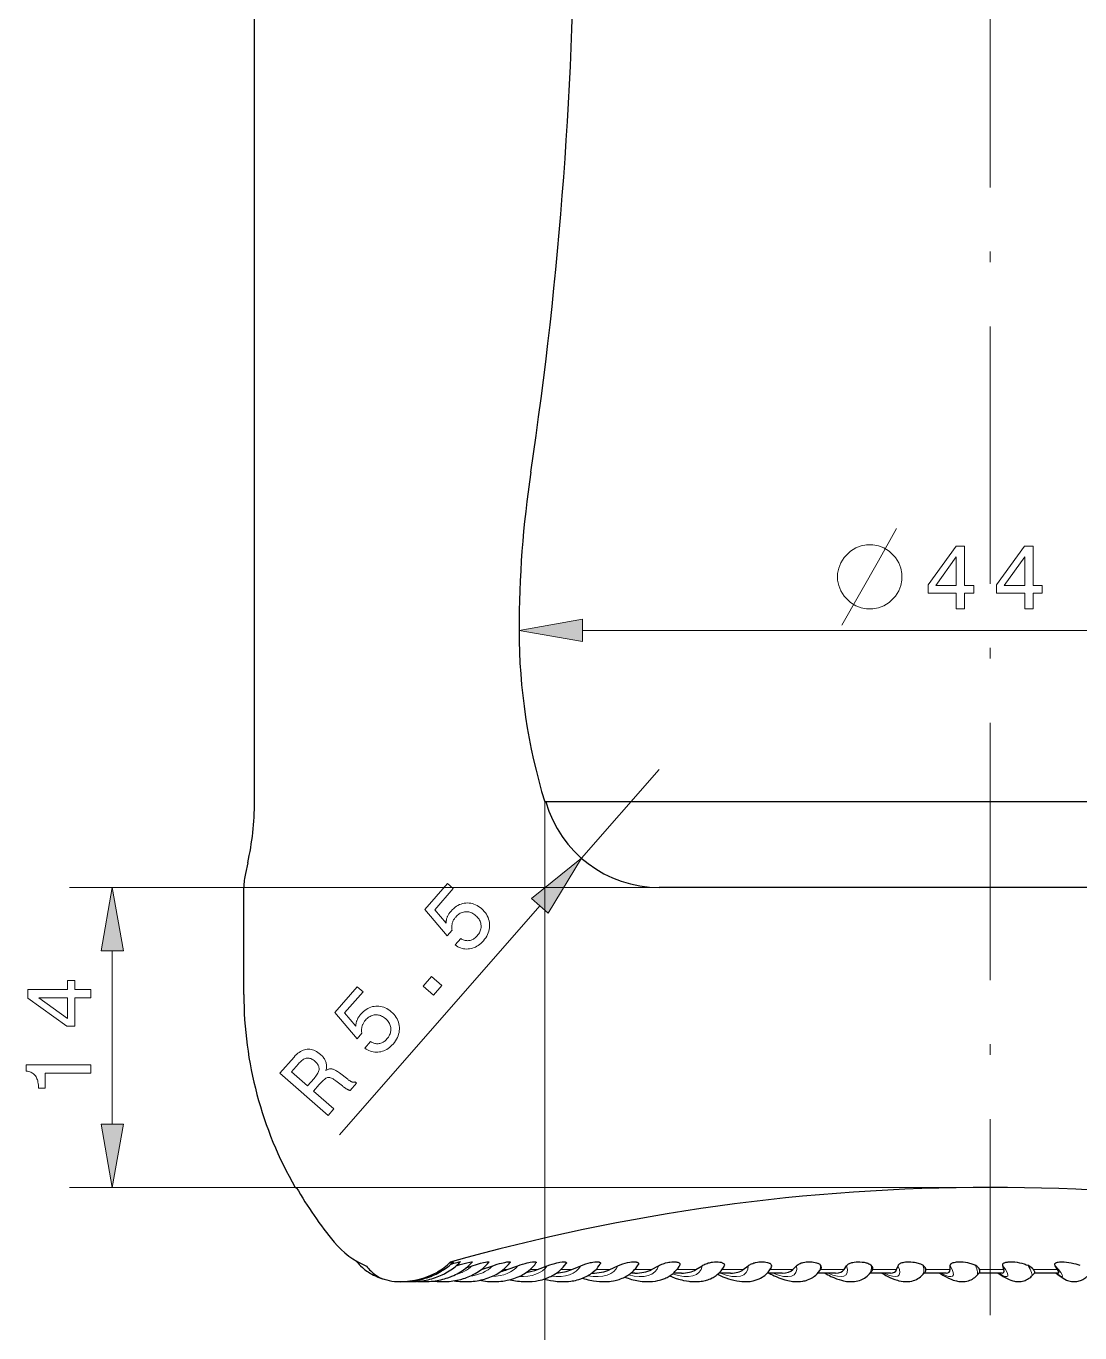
# Model space of a CAD drawing. Extents: x 0 to 297, y 0 to 547.
# Drawn here: x 100.6 to 149.8, y 124.9 to 185.9 of the extents above; entities that cross this region are included whole.
import ezdxf

# ---------------------------------------------------------------- set-up
doc = ezdxf.new("R2010")
doc.units = 0
doc.linetypes.add('DASHDOT', pattern=[18.5, 12, -3, 0.5, -3])

msp = doc.modelspace()

# ---------------------------------------------------------------- linework, layer by layer
at = {"color": 7, "linetype": 'DASHDOT', "lineweight": 13}
msp.add_line((145.6, 356.838), (145.6, 125.691), dxfattribs=at)
at = {"color": 7, "lineweight": 30}
for p, q in [((111.25, 149.658), (111.25, 242.858)), ((166.4, 149.658), (124.8, 149.658)), ((166.35, 149.658), (124.85, 149.658)), ((161.059, 145.658), (130.142, 145.658))]:
    msp.add_line(p, q, dxfattribs=at)
at = {"color": 7, "lineweight": 13}
for p, q in [((126.555, 157.658), (164.646, 157.658)), ((124.8, 149.658), (124.8, 117.295)), ((130.142, 145.658), (102.606, 145.658)), ((145.6, 131.658), (102.606, 131.658))]:
    msp.add_line(p, q, dxfattribs=at)
at = {"color": 7, "lineweight": 13, "ltscale": 0.1375}
msp.add_line((130.142, 151.158), (126.52, 147.019), dxfattribs=at)
at = {"color": 7, "lineweight": 30, "ltscale": 0.0125}
msp.add_line((110.933, 146.804), (110.824, 146.317), dxfattribs=at)
at = {"color": 7, "lineweight": 30, "ltscale": 0.125}
msp.add_line((110.75, 140.658), (110.75, 145.658), dxfattribs=at)
at = {"color": 7, "lineweight": 13, "ltscale": 0.35515}
msp.add_line((124.574, 144.796), (115.219, 134.105), dxfattribs=at)
at = {"color": 7, "lineweight": 13, "ltscale": 0.202282}
msp.add_line((104.606, 134.612), (104.606, 142.704), dxfattribs=at)
at = {"color": 7, "lineweight": 30, "ltscale": 0.00125}
msp.add_line((113.15, 131.658), (113.2, 131.658), dxfattribs=at)
at = {"color": 7, "lineweight": 30, "ltscale": 0.001687}
msp.add_line((116.723, 127.715), (116.675, 127.762), dxfattribs=at)
at = {"color": 7, "lineweight": 30, "ltscale": 0.007637}
msp.add_line((121.114, 127.906), (121.405, 127.999), dxfattribs=at)
at = {"color": 7, "lineweight": 30, "ltscale": 0.000493564}
msp.add_line((121.846, 127.823), (121.827, 127.817), dxfattribs=at)
at = {"color": 7, "lineweight": 13, "ltscale": 0.000283241}
msp.add_line((121.846, 127.823), (121.834, 127.823), dxfattribs=at)
at = {"color": 7, "lineweight": 30, "ltscale": 0.013822}
msp.add_line((121.846, 127.823), (122.37, 127.999), dxfattribs=at)
at = {"color": 7, "lineweight": 13, "ltscale": 0.00462}
msp.add_line((123.051, 127.823), (122.866, 127.823), dxfattribs=at)
at = {"color": 7, "lineweight": 30, "ltscale": 0.013106}
msp.add_line((123.051, 127.823), (123.545, 127.999), dxfattribs=at)
at = {"color": 7, "lineweight": 13, "ltscale": 0.008823}
msp.add_line((124.46, 127.823), (124.107, 127.823), dxfattribs=at)
at = {"color": 7, "lineweight": 30, "ltscale": 0.01229}
msp.add_line((124.46, 127.823), (124.919, 127.999), dxfattribs=at)
at = {"color": 7, "lineweight": 13, "ltscale": 0.012701}
msp.add_line((126.061, 127.823), (125.553, 127.823), dxfattribs=at)
at = {"color": 7, "lineweight": 30, "ltscale": 0.011386}
msp.add_line((126.061, 127.823), (126.481, 127.999), dxfattribs=at)
at = {"color": 7, "lineweight": 13, "ltscale": 0.016298}
msp.add_line((127.839, 127.823), (127.187, 127.823), dxfattribs=at)
at = {"color": 7, "lineweight": 30, "ltscale": 0.010408}
msp.add_line((127.839, 127.823), (128.216, 127.999), dxfattribs=at)
at = {"color": 7, "lineweight": 30, "ltscale": 0.004787}
msp.add_line((129.011, 127.658), (128.82, 127.658), dxfattribs=at)
at = {"color": 7, "lineweight": 13, "ltscale": 0.019516}
msp.add_line((129.778, 127.823), (128.997, 127.823), dxfattribs=at)
at = {"color": 7, "lineweight": 30, "ltscale": 0.009375}
msp.add_line((129.778, 127.823), (130.109, 127.999), dxfattribs=at)
at = {"color": 7, "lineweight": 30, "ltscale": 0.002965}
msp.add_line((130.634, 127.529), (130.744, 127.484), dxfattribs=at)
at = {"color": 7, "lineweight": 30, "ltscale": 0.009306}
msp.add_line((131.177, 127.658), (130.805, 127.658), dxfattribs=at)
at = {"color": 7, "lineweight": 13, "ltscale": 0.022309}
msp.add_line((131.86, 127.823), (130.967, 127.823), dxfattribs=at)
at = {"color": 7, "lineweight": 30, "ltscale": 0.000759288}
msp.add_line((131.069, 127.963), (131.086, 127.989), dxfattribs=at)
at = {"color": 7, "lineweight": 30, "ltscale": 0.000904222}
msp.add_line((131.086, 127.989), (131.103, 128.021), dxfattribs=at)
at = {"color": 7, "lineweight": 30, "ltscale": 0.008309}
msp.add_line((131.86, 127.823), (132.142, 127.999), dxfattribs=at)
at = {"color": 7, "lineweight": 30, "ltscale": 0.013518}
msp.add_line((133.474, 127.658), (132.933, 127.658), dxfattribs=at)
at = {"color": 7, "lineweight": 13, "ltscale": 0.024621}
msp.add_line((134.066, 127.823), (133.081, 127.823), dxfattribs=at)
at = {"color": 7, "lineweight": 30, "ltscale": 0.002081}
msp.add_line((133.102, 127.852), (133.15, 127.92), dxfattribs=at)
at = {"color": 7, "lineweight": 30, "ltscale": 0.007244}
msp.add_line((134.066, 127.823), (134.296, 127.999), dxfattribs=at)
at = {"color": 7, "lineweight": 30, "ltscale": 0.017322}
msp.add_line((135.88, 127.658), (135.187, 127.658), dxfattribs=at)
at = {"color": 7, "lineweight": 30, "ltscale": 0.002941}
msp.add_line((135.275, 127.76), (135.347, 127.853), dxfattribs=at)
at = {"color": 7, "lineweight": 13, "ltscale": 0.02638}
msp.add_line((136.377, 127.823), (135.322, 127.823), dxfattribs=at)
at = {"color": 7, "lineweight": 30, "ltscale": 0.006228}
msp.add_line((136.377, 127.823), (136.553, 127.999), dxfattribs=at)
at = {"color": 7, "lineweight": 30, "ltscale": 0.020693}
msp.add_line((138.374, 127.658), (137.547, 127.658), dxfattribs=at)
at = {"color": 7, "lineweight": 30, "ltscale": 0.003438}
msp.add_line((137.569, 127.684), (137.657, 127.79), dxfattribs=at)
at = {"color": 7, "lineweight": 30, "ltscale": 0.001019}
msp.add_line((137.657, 127.79), (137.681, 127.823), dxfattribs=at)
at = {"color": 7, "lineweight": 13, "ltscale": 0.027258}
msp.add_line((138.771, 127.823), (137.681, 127.823), dxfattribs=at)
at = {"color": 7, "lineweight": 30, "ltscale": 0.005337}
msp.add_line((138.771, 127.823), (138.892, 127.999), dxfattribs=at)
at = {"color": 7, "lineweight": 30, "ltscale": 0.00389}
msp.add_line((139.964, 127.624), (140.067, 127.741), dxfattribs=at)
at = {"color": 7, "lineweight": 30, "ltscale": 0.02351}
msp.add_line((140.934, 127.658), (139.994, 127.658), dxfattribs=at)
at = {"color": 7, "lineweight": 13, "ltscale": 0.027888}
msp.add_line((141.227, 127.823), (140.112, 127.823), dxfattribs=at)
at = {"color": 7, "lineweight": 30, "ltscale": 0.004682}
msp.add_line((141.227, 127.823), (141.292, 127.999), dxfattribs=at)
at = {"color": 7, "lineweight": 30, "ltscale": 0.00434}
msp.add_line((142.438, 127.576), (142.556, 127.704), dxfattribs=at)
at = {"color": 7, "lineweight": 30, "ltscale": 0.025581}
msp.add_line((143.536, 127.658), (142.513, 127.658), dxfattribs=at)
at = {"color": 7, "lineweight": 13, "ltscale": 0.028265}
msp.add_line((143.723, 127.823), (142.593, 127.823), dxfattribs=at)
at = {"color": 7, "lineweight": 30, "ltscale": 0.004398}
msp.add_line((143.723, 127.823), (143.731, 127.999), dxfattribs=at)
at = {"color": 7, "lineweight": 30, "ltscale": 0.004779}
msp.add_line((144.968, 127.541), (145.1, 127.679), dxfattribs=at)
at = {"color": 7, "lineweight": 30, "ltscale": 0.026924}
msp.add_line((146.157, 127.658), (145.08, 127.658), dxfattribs=at)
at = {"color": 7, "lineweight": 13, "ltscale": 0.028387}
msp.add_line((146.236, 127.823), (145.101, 127.823), dxfattribs=at)
at = {"color": 7, "lineweight": 30, "ltscale": 0.004351}
msp.add_line((145.962, 127.657), (146.106, 127.559), dxfattribs=at)
at = {"color": 7, "lineweight": 30, "ltscale": 0.004565}
msp.add_line((146.236, 127.823), (146.187, 127.999), dxfattribs=at)
at = {"color": 7, "lineweight": 30, "ltscale": 0.005201}
msp.add_line((147.531, 127.515), (147.677, 127.664), dxfattribs=at)
at = {"color": 7, "lineweight": 13, "ltscale": 0.028251}
msp.add_line((148.743, 127.823), (147.613, 127.823), dxfattribs=at)
at = {"color": 7, "lineweight": 30, "ltscale": 0.027551}
msp.add_line((148.773, 127.658), (147.671, 127.658), dxfattribs=at)
at = {"color": 7, "lineweight": 30, "ltscale": 0.005135}
msp.add_line((148.743, 127.823), (148.637, 127.999), dxfattribs=at)
at = {"color": 7, "lineweight": 30, "ltscale": 0.002575}
msp.add_line((148.671, 127.658), (148.752, 127.594), dxfattribs=at)
at = {"color": 7, "lineweight": 13}
msp.add_lwpolyline([(138.674, 157.908), (140.374, 160.908), (141.224, 162.408)], dxfattribs=at)
for points in [[(140.124, 161.658), (139.824, 161.658), (139.574, 161.608), (139.324, 161.508), (139.074, 161.358), (138.774, 161.058), (138.624, 160.808), (138.524, 160.558), (138.474, 160.308), (138.474, 160.008), (138.524, 159.758), (138.624, 159.508), (138.774, 159.258), (139.074, 158.958), (139.324, 158.808), (139.574, 158.708), (139.824, 158.658), (140.124, 158.658), (140.374, 158.708), (140.624, 158.808), (140.874, 158.958), (141.174, 159.258), (141.324, 159.508), (141.424, 159.758), (141.474, 160.008), (141.474, 160.308), (141.424, 160.558), (141.324, 160.808), (141.174, 161.058), (140.874, 161.358), (140.624, 161.508), (140.374, 161.608)], [(144.011, 158.658), (144.011, 159.4), (142.694, 159.4), (142.694, 159.78), (144.007, 161.591), (144.399, 161.591), (144.399, 159.746), (144.827, 159.746), (144.827, 159.4), (144.399, 159.4), (144.399, 158.658)], [(143.056, 159.746), (144.011, 159.746), (144.011, 161.089)], [(147.209, 158.658), (147.209, 159.4), (145.892, 159.4), (145.892, 159.78), (147.205, 161.591), (147.597, 161.591), (147.597, 159.746), (148.025, 159.746), (148.025, 159.4), (147.597, 159.4), (147.597, 158.658)], [(146.254, 159.746), (147.209, 159.746), (147.209, 161.089)], [(126.555, 158.179), (123.6, 157.658), (126.555, 157.137)], [(124.966, 144.453), (126.52, 147.019), (124.182, 145.139)], [(120.612, 142.974), (120.876, 143.275), (120.916, 143.251), (120.956, 143.231), (120.996, 143.213), (121.036, 143.199), (121.077, 143.188), (121.117, 143.18), (121.158, 143.176), (121.198, 143.174), (121.239, 143.176), (121.28, 143.181), (121.32, 143.189), (121.359, 143.2), (121.398, 143.215), (121.436, 143.232), (121.473, 143.252), (121.509, 143.276), (121.545, 143.302), (121.579, 143.331), (121.613, 143.364), (121.646, 143.4), (121.683, 143.445), (121.717, 143.492), (121.746, 143.539), (121.77, 143.586), (121.791, 143.634), (121.806, 143.683), (121.818, 143.733), (121.825, 143.783), (121.829, 143.834), (121.827, 143.885), (121.822, 143.936), (121.812, 143.986), (121.798, 144.035), (121.78, 144.083), (121.758, 144.129), (121.732, 144.174), (121.701, 144.217), (121.666, 144.26), (121.628, 144.301), (121.585, 144.341), (121.538, 144.379), (121.492, 144.413), (121.444, 144.442), (121.397, 144.467), (121.348, 144.488), (121.299, 144.504), (121.25, 144.516), (121.2, 144.524), (121.15, 144.527), (121.099, 144.526), (121.048, 144.52), (120.999, 144.51), (120.95, 144.496), (120.903, 144.478), (120.857, 144.455), (120.811, 144.428), (120.767, 144.397), (120.724, 144.362), (120.682, 144.322), (120.642, 144.278), (120.619, 144.252), (120.598, 144.225), (120.579, 144.197), (120.561, 144.169), (120.545, 144.141), (120.529, 144.112), (120.516, 144.083), (120.504, 144.053), (120.493, 144.023), (120.484, 143.992), (120.476, 143.961), (120.47, 143.93), (120.465, 143.898), (120.461, 143.866), (120.46, 143.834), (120.459, 143.801), (120.461, 143.768), (120.463, 143.734), (120.468, 143.701), (120.473, 143.667), (120.247, 143.408), (119.206, 144.632), (120.261, 145.838), (120.528, 145.605), (119.663, 144.617), (120.191, 143.994), (120.192, 144.023), (120.194, 144.052), (120.196, 144.08), (120.201, 144.109), (120.206, 144.138), (120.212, 144.166), (120.22, 144.195), (120.229, 144.224), (120.239, 144.252), (120.25, 144.281), (120.262, 144.309), (120.276, 144.337), (120.29, 144.365), (120.306, 144.393), (120.323, 144.42), (120.341, 144.448), (120.36, 144.475), (120.38, 144.501), (120.401, 144.528), (120.423, 144.554), (120.485, 144.62), (120.548, 144.68), (120.613, 144.734), (120.68, 144.781), (120.749, 144.822), (120.819, 144.857), (120.892, 144.885), (120.966, 144.907), (121.041, 144.923), (121.119, 144.932), (121.196, 144.936), (121.273, 144.932), (121.349, 144.922), (121.423, 144.906), (121.496, 144.883), (121.568, 144.853), (121.639, 144.817), (121.709, 144.775), (121.778, 144.726), (121.845, 144.671), (121.913, 144.608), (121.974, 144.542), (122.029, 144.475), (122.076, 144.405), (122.118, 144.333), (122.152, 144.259), (122.18, 144.183), (122.202, 144.105), (122.216, 144.025), (122.225, 143.942), (122.226, 143.859), (122.221, 143.778), (122.208, 143.697), (122.19, 143.618), (122.164, 143.539), (122.131, 143.462), (122.092, 143.386), (122.046, 143.311), (121.993, 143.237), (121.934, 143.165), (121.877, 143.104), (121.818, 143.048), (121.758, 142.997), (121.697, 142.952), (121.633, 142.912), (121.568, 142.878), (121.501, 142.849), (121.433, 142.825), (121.362, 142.806), (121.29, 142.793), (121.218, 142.786), (121.147, 142.784), (121.076, 142.787), (121.007, 142.797), (120.939, 142.812), (120.871, 142.833), (120.805, 142.86), (120.74, 142.892), (120.675, 142.93)], [(105.127, 142.704), (104.606, 145.658), (104.085, 142.704)], [(103.606, 140.501), (102.864, 140.501), (102.864, 139.184), (102.484, 139.184), (100.674, 140.497), (100.674, 140.889), (102.518, 140.889), (102.518, 141.317), (102.864, 141.317), (102.864, 140.889), (103.606, 140.889)], [(116.4, 138.16), (116.664, 138.461), (116.704, 138.438), (116.744, 138.417), (116.784, 138.4), (116.824, 138.385), (116.864, 138.374), (116.905, 138.367), (116.945, 138.362), (116.986, 138.361), (117.027, 138.362), (117.067, 138.367), (117.108, 138.375), (117.147, 138.387), (117.186, 138.401), (117.224, 138.418), (117.261, 138.439), (117.297, 138.462), (117.333, 138.488), (117.367, 138.518), (117.401, 138.55), (117.434, 138.586), (117.471, 138.632), (117.505, 138.678), (117.533, 138.725), (117.558, 138.773), (117.578, 138.821), (117.594, 138.87), (117.606, 138.919), (117.613, 138.969), (117.616, 139.02), (117.615, 139.072), (117.61, 139.123), (117.6, 139.173), (117.586, 139.221), (117.568, 139.269), (117.546, 139.315), (117.519, 139.36), (117.489, 139.404), (117.454, 139.446), (117.416, 139.488), (117.373, 139.528), (117.326, 139.566), (117.279, 139.599), (117.232, 139.629), (117.184, 139.654), (117.136, 139.674), (117.087, 139.691), (117.038, 139.702), (116.988, 139.71), (116.938, 139.713), (116.887, 139.712), (116.836, 139.706), (116.786, 139.697), (116.738, 139.683), (116.691, 139.664), (116.644, 139.642), (116.599, 139.615), (116.555, 139.584), (116.512, 139.548), (116.47, 139.509), (116.429, 139.465), (116.407, 139.438), (116.386, 139.411), (116.367, 139.384), (116.349, 139.356), (116.332, 139.327), (116.317, 139.299), (116.304, 139.269), (116.292, 139.24), (116.281, 139.209), (116.272, 139.179), (116.264, 139.148), (116.257, 139.116), (116.253, 139.084), (116.249, 139.052), (116.248, 139.02), (116.247, 138.987), (116.248, 138.954), (116.251, 138.921), (116.255, 138.887), (116.261, 138.853), (116.035, 138.594), (114.994, 139.819), (116.049, 141.025), (116.316, 140.791), (115.451, 139.803), (115.979, 139.181), (115.98, 139.209), (115.981, 139.238), (115.984, 139.267), (115.988, 139.295), (115.994, 139.324), (116, 139.353), (116.008, 139.381), (116.017, 139.41), (116.027, 139.439), (116.038, 139.467), (116.05, 139.496), (116.064, 139.524), (116.078, 139.552), (116.094, 139.579), (116.111, 139.607), (116.129, 139.634), (116.148, 139.661), (116.168, 139.688), (116.189, 139.714), (116.211, 139.74), (116.273, 139.806), (116.336, 139.866), (116.401, 139.92), (116.468, 139.967), (116.537, 140.009), (116.607, 140.043), (116.68, 140.072), (116.753, 140.094), (116.829, 140.109), (116.907, 140.119), (116.984, 140.122), (117.061, 140.118), (117.136, 140.108), (117.211, 140.092), (117.284, 140.069), (117.356, 140.04), (117.427, 140.004), (117.497, 139.961), (117.565, 139.913), (117.633, 139.857), (117.701, 139.794), (117.762, 139.729), (117.816, 139.661), (117.864, 139.591), (117.906, 139.52), (117.94, 139.446), (117.968, 139.37), (117.99, 139.292), (118.004, 139.211), (118.012, 139.129), (118.014, 139.046), (118.008, 138.964), (117.996, 138.883), (117.977, 138.804), (117.952, 138.726), (117.919, 138.648), (117.88, 138.572), (117.834, 138.498), (117.781, 138.424), (117.721, 138.351), (117.665, 138.29), (117.606, 138.234), (117.546, 138.184), (117.485, 138.139), (117.421, 138.099), (117.356, 138.064), (117.289, 138.035), (117.22, 138.011), (117.15, 137.993), (117.078, 137.98), (117.006, 137.972), (116.935, 137.97), (116.864, 137.974), (116.795, 137.983), (116.727, 137.998), (116.659, 138.019), (116.593, 138.046), (116.528, 138.078), (116.463, 138.116)], [(119.603, 140.632), (119.119, 141.056), (119.512, 141.505), (119.996, 141.081)], [(102.518, 139.546), (102.518, 140.501), (101.175, 140.501)], [(114.689, 135.017), (112.434, 136.99), (113.094, 137.744), (113.153, 137.807), (113.212, 137.865), (113.271, 137.916), (113.331, 137.962), (113.392, 138.001), (113.453, 138.034), (113.515, 138.062), (113.577, 138.083), (113.639, 138.098), (113.702, 138.108), (113.766, 138.111), (113.829, 138.108), (113.892, 138.098), (113.956, 138.083), (114.019, 138.062), (114.082, 138.034), (114.145, 138.001), (114.208, 137.961), (114.271, 137.915), (114.333, 137.863), (114.369, 137.831), (114.403, 137.797), (114.434, 137.764), (114.462, 137.729), (114.488, 137.695), (114.512, 137.659), (114.533, 137.624), (114.552, 137.587), (114.568, 137.551), (114.582, 137.513), (114.593, 137.475), (114.602, 137.437), (114.608, 137.399), (114.612, 137.36), (114.613, 137.321), (114.612, 137.281), (114.609, 137.241), (114.603, 137.2), (114.594, 137.159), (114.583, 137.118), (114.612, 137.135), (114.641, 137.15), (114.67, 137.163), (114.698, 137.173), (114.726, 137.181), (114.753, 137.187), (114.78, 137.191), (114.807, 137.193), (114.834, 137.192), (114.86, 137.19), (114.887, 137.184), (114.916, 137.176), (114.947, 137.165), (114.979, 137.15), (115.014, 137.133), (115.05, 137.113), (115.088, 137.09), (115.128, 137.063), (115.169, 137.034), (115.213, 137.002), (115.6, 136.705), (115.625, 136.686), (115.648, 136.669), (115.671, 136.653), (115.693, 136.639), (115.713, 136.626), (115.733, 136.615), (115.751, 136.604), (115.769, 136.596), (115.785, 136.588), (115.801, 136.582), (115.816, 136.577), (115.831, 136.574), (115.845, 136.571), (115.86, 136.569), (115.875, 136.568), (115.889, 136.568), (115.903, 136.569), (115.918, 136.571), (115.932, 136.574), (115.946, 136.578), (116.008, 136.524), (115.709, 136.183), (115.698, 136.186), (115.686, 136.189), (115.673, 136.193), (115.66, 136.197), (115.646, 136.203), (115.632, 136.209), (115.617, 136.216), (115.601, 136.224), (115.585, 136.233), (115.568, 136.243), (115.55, 136.253), (115.532, 136.264), (115.513, 136.277), (115.492, 136.29), (115.471, 136.305), (115.449, 136.32), (115.426, 136.337), (115.402, 136.354), (115.378, 136.373), (115.352, 136.392), (115.046, 136.632), (115.001, 136.666), (114.957, 136.696), (114.916, 136.722), (114.876, 136.744), (114.839, 136.762), (114.803, 136.776), (114.769, 136.787), (114.737, 136.793), (114.708, 136.795), (114.68, 136.793), (114.651, 136.786), (114.62, 136.773), (114.586, 136.755), (114.55, 136.73), (114.51, 136.7), (114.468, 136.664), (114.423, 136.622), (114.375, 136.574), (114.325, 136.52), (114.272, 136.461), (114.001, 136.152), (114.953, 135.319)], [(103.606, 136.989), (101.473, 136.989), (101.473, 136.289), (101.167, 136.289), (101.164, 136.364), (101.159, 136.435), (101.151, 136.503), (101.141, 136.566), (101.128, 136.625), (101.113, 136.681), (101.094, 136.732), (101.074, 136.779), (101.05, 136.823), (101.025, 136.862), (100.996, 136.898), (100.964, 136.931), (100.928, 136.962), (100.889, 136.989), (100.847, 137.013), (100.802, 137.034), (100.753, 137.052), (100.701, 137.067), (100.646, 137.079), (100.587, 137.088), (100.587, 137.381), (103.606, 137.381)], [(113.296, 137.418), (112.974, 137.05), (113.725, 136.393), (114.029, 136.741), (114.073, 136.793), (114.112, 136.843), (114.147, 136.892), (114.178, 136.939), (114.204, 136.985), (114.225, 137.028), (114.242, 137.07), (114.254, 137.111), (114.262, 137.15), (114.265, 137.187), (114.264, 137.223), (114.258, 137.259), (114.249, 137.295), (114.235, 137.331), (114.218, 137.367), (114.196, 137.403), (114.17, 137.438), (114.139, 137.474), (114.105, 137.51), (114.066, 137.545), (114.027, 137.578), (113.987, 137.607), (113.948, 137.632), (113.91, 137.653), (113.872, 137.67), (113.835, 137.682), (113.798, 137.691), (113.761, 137.696), (113.725, 137.696), (113.69, 137.693), (113.654, 137.685), (113.617, 137.673), (113.58, 137.657), (113.542, 137.636), (113.503, 137.61), (113.463, 137.581), (113.423, 137.547), (113.381, 137.508), (113.339, 137.465)], [(104.085, 134.612), (104.606, 131.658), (105.127, 134.612)]]:
    msp.add_lwpolyline(points, close=True, dxfattribs=at)
at = {"color": 7, "lineweight": 30}
for points in [[(116.005, 128.22), (116.045, 128.167), (116.087, 128.116), (116.131, 128.066), (116.196, 127.997), (116.285, 127.913), (116.379, 127.833), (116.435, 127.79), (116.492, 127.749), (116.55, 127.709), (116.659, 127.642), (116.733, 127.6), (116.808, 127.561), (116.885, 127.525), (116.963, 127.491)], [(118.052, 127.26), (118.142, 127.258), (118.233, 127.259), (118.325, 127.261), (118.416, 127.266), (118.507, 127.274), (118.598, 127.283), (118.688, 127.295), (118.779, 127.309), (118.868, 127.326), (118.958, 127.345), (119.047, 127.366), (119.135, 127.389), (119.223, 127.415), (119.31, 127.442), (119.395, 127.472), (119.48, 127.504), (119.564, 127.538), (119.647, 127.575), (119.729, 127.613), (119.81, 127.654), (119.889, 127.697), (119.966, 127.742), (120.078, 127.812), (120.141, 127.855), (120.206, 127.901), (120.27, 127.95), (120.333, 128), (120.436, 128.089), (120.534, 128.184)], [(118.361, 127.263), (118.452, 127.259), (118.542, 127.258), (118.633, 127.259), (118.724, 127.262), (118.815, 127.268), (118.905, 127.276), (118.995, 127.286), (119.085, 127.298), (119.175, 127.313), (119.264, 127.33), (119.352, 127.349), (119.44, 127.371), (119.527, 127.395), (119.613, 127.421), (119.699, 127.449), (119.783, 127.48), (119.86, 127.51), (119.936, 127.541), (120.011, 127.575), (120.112, 127.625), (120.189, 127.666), (120.266, 127.71), (120.342, 127.756), (120.416, 127.804), (120.488, 127.855), (120.559, 127.908), (120.628, 127.963), (120.694, 128.02), (120.781, 128.101), (120.858, 128.18)], [(118.857, 127.271), (118.948, 127.265), (119.04, 127.26), (119.132, 127.258), (119.224, 127.258), (119.316, 127.261), (119.407, 127.266), (119.499, 127.274), (119.59, 127.283), (119.68, 127.295), (119.771, 127.31), (119.86, 127.327), (119.949, 127.346), (120.038, 127.368), (120.12, 127.39), (120.2, 127.414), (120.28, 127.44), (120.394, 127.482), (120.465, 127.511), (120.549, 127.548), (120.63, 127.586), (120.71, 127.627), (120.788, 127.67), (120.865, 127.716), (120.94, 127.764), (121.014, 127.815), (121.12, 127.895), (121.204, 127.966), (121.286, 128.042), (121.35, 128.106), (121.411, 128.173)], [(119.594, 127.284), (119.686, 127.274), (119.778, 127.266), (119.871, 127.261), (119.963, 127.259), (120.056, 127.258), (120.148, 127.26), (120.24, 127.265), (120.332, 127.272), (120.424, 127.281), (120.515, 127.293), (120.605, 127.307), (120.695, 127.324), (120.784, 127.343), (120.878, 127.366), (121.003, 127.402), (121.078, 127.426), (121.151, 127.452), (121.223, 127.48), (121.302, 127.513), (121.385, 127.55), (121.465, 127.59), (121.544, 127.633), (121.623, 127.679), (121.701, 127.728), (121.774, 127.778), (121.844, 127.83), (121.917, 127.889), (121.988, 127.951), (122.055, 128.016), (122.12, 128.083), (122.189, 128.162)], [(120.363, 128.144), (120.462, 128.17), (120.514, 128.182), (120.53, 128.185), (120.533, 128.185), (120.534, 128.185), (120.534, 128.184), (120.534, 128.184), (120.534, 128.184), (120.534, 128.184)], [(120.428, 128.082), (120.555, 128.117), (120.713, 128.158), (120.802, 128.178), (120.844, 128.184), (120.855, 128.185), (120.858, 128.184), (120.859, 128.183), (120.86, 128.182), (120.859, 128.182), (120.858, 128.18)], [(120.566, 127.301), (120.655, 127.288), (120.745, 127.277), (120.835, 127.269), (120.925, 127.263), (121.015, 127.259), (121.105, 127.258), (121.194, 127.259), (121.284, 127.262), (121.373, 127.268), (121.462, 127.276), (121.551, 127.286), (121.638, 127.299), (121.737, 127.317), (121.837, 127.338), (121.911, 127.356), (121.984, 127.376), (122.068, 127.401), (122.151, 127.429), (122.233, 127.46), (122.315, 127.493), (122.437, 127.55), (122.556, 127.613), (122.625, 127.654), (122.699, 127.701), (122.771, 127.751), (122.841, 127.803), (122.908, 127.859), (122.971, 127.915), (123.019, 127.961), (123.066, 128.01), (123.112, 128.06), (123.185, 128.148)], [(120.66, 127.999), (120.847, 128.055), (121.03, 128.106), (121.169, 128.143), (121.3, 128.172), (121.374, 128.184), (121.395, 128.185), (121.408, 128.184), (121.412, 128.182), (121.413, 128.181), (121.414, 128.18), (121.414, 128.178), (121.414, 128.176), (121.411, 128.173)], [(121.405, 127.999), (121.606, 128.06), (121.802, 128.116), (121.943, 128.151), (122.033, 128.17), (122.098, 128.18), (122.143, 128.184), (122.164, 128.185), (122.179, 128.183), (122.19, 128.179), (122.193, 128.176), (122.194, 128.172), (122.193, 128.169), (122.189, 128.162)], [(121.764, 127.322), (121.853, 127.306), (121.942, 127.292), (122.032, 127.281), (122.122, 127.271), (122.212, 127.265), (122.301, 127.26), (122.391, 127.258), (122.481, 127.259), (122.57, 127.261), (122.659, 127.266), (122.748, 127.274), (122.836, 127.284), (122.928, 127.298), (123.051, 127.321), (123.126, 127.337), (123.198, 127.356), (123.27, 127.376), (123.351, 127.401), (123.434, 127.431), (123.516, 127.462), (123.6, 127.499), (123.709, 127.553), (123.776, 127.589), (123.841, 127.628), (123.905, 127.668), (123.978, 127.719), (124.05, 127.774), (124.116, 127.83), (124.18, 127.888), (124.257, 127.967), (124.33, 128.05), (124.391, 128.129)], [(122.37, 127.999), (122.583, 128.067), (122.691, 128.098), (122.788, 128.124), (122.931, 128.158), (123.035, 128.176), (123.105, 128.184), (123.153, 128.184), (123.169, 128.182), (123.181, 128.178), (123.189, 128.172), (123.192, 128.166), (123.191, 128.158), (123.185, 128.148)], [(123.171, 127.348), (123.26, 127.329), (123.349, 127.312), (123.438, 127.297), (123.527, 127.285), (123.617, 127.275), (123.706, 127.267), (123.795, 127.262), (123.885, 127.259), (123.974, 127.258), (124.063, 127.26), (124.145, 127.265), (124.219, 127.27), (124.367, 127.288), (124.499, 127.31), (124.588, 127.329), (124.673, 127.35), (124.757, 127.375), (124.849, 127.405), (124.954, 127.445), (125.025, 127.476), (125.088, 127.505), (125.154, 127.539), (125.222, 127.577), (125.287, 127.617), (125.354, 127.662), (125.452, 127.736), (125.515, 127.789), (125.574, 127.843), (125.633, 127.903), (125.658, 127.93), (125.729, 128.014), (125.797, 128.105)], [(123.545, 127.999), (123.654, 128.036), (123.767, 128.073), (123.879, 128.106), (123.98, 128.132), (124.058, 128.151), (124.124, 128.164), (124.221, 128.179), (124.291, 128.185), (124.343, 128.183), (124.363, 128.181), (124.379, 128.176), (124.388, 128.171), (124.395, 128.166), (124.4, 128.156), (124.399, 128.143), (124.391, 128.129)], [(124.919, 127.999), (125.03, 128.04), (125.147, 128.079), (125.263, 128.113), (125.365, 128.139), (125.444, 128.157), (125.511, 128.169), (125.606, 128.181), (125.678, 128.185), (125.733, 128.182), (125.756, 128.178), (125.775, 128.173), (125.788, 128.167), (125.798, 128.16), (125.806, 128.15), (125.809, 128.14), (125.808, 128.127), (125.804, 128.117), (125.797, 128.105)], [(126.481, 127.999), (126.592, 128.043), (126.711, 128.085), (126.828, 128.12), (126.93, 128.146), (126.99, 128.158), (127.043, 128.168), (127.134, 128.18), (127.209, 128.184), (127.269, 128.184), (127.321, 128.178), (127.344, 128.173), (127.363, 128.167), (127.377, 128.16), (127.388, 128.153), (127.401, 128.138), (127.405, 128.13), (127.406, 128.121), (127.406, 128.111), (127.404, 128.1), (127.392, 128.076)], [(128.216, 127.999), (128.325, 128.046), (128.443, 128.09), (128.561, 128.127), (128.663, 128.151), (128.767, 128.17), (128.856, 128.181), (128.93, 128.185), (129.003, 128.183), (129.064, 128.176), (129.09, 128.17), (129.114, 128.163), (129.132, 128.155), (129.148, 128.146), (129.158, 128.138), (129.166, 128.129), (129.173, 128.119), (129.177, 128.109), (129.179, 128.093), (129.177, 128.076), (129.17, 128.056), (129.162, 128.042)], [(130.109, 127.999), (130.157, 128.023), (130.21, 128.048), (130.265, 128.071), (130.322, 128.093), (130.38, 128.113), (130.435, 128.13), (130.535, 128.154), (130.59, 128.164), (130.641, 128.172), (130.733, 128.182), (130.812, 128.185), (130.857, 128.184), (130.934, 128.178), (130.967, 128.172), (131.007, 128.162), (131.041, 128.15), (131.07, 128.134), (131.092, 128.115), (131.1, 128.104), (131.106, 128.093), (131.111, 128.08), (131.112, 128.067), (131.111, 128.045), (131.103, 128.021)], [(132.142, 127.999), (132.183, 128.023), (132.229, 128.048), (132.278, 128.072), (132.33, 128.093), (132.384, 128.113), (132.436, 128.13), (132.485, 128.143), (132.531, 128.154), (132.585, 128.164), (132.636, 128.172), (132.73, 128.182), (132.812, 128.185), (132.896, 128.182), (132.97, 128.174), (133.035, 128.161), (133.063, 128.153), (133.09, 128.143), (133.121, 128.127), (133.148, 128.109), (133.169, 128.088), (133.181, 128.068), (133.188, 128.046), (133.19, 128.021)], [(134.296, 127.999), (134.331, 128.024), (134.37, 128.048), (134.412, 128.072), (134.458, 128.094), (134.507, 128.113), (134.555, 128.13), (134.602, 128.143), (134.646, 128.153), (134.726, 128.168), (134.799, 128.178), (134.893, 128.184), (134.979, 128.184), (135.056, 128.179), (135.127, 128.17), (135.192, 128.157), (135.251, 128.138), (135.277, 128.127), (135.302, 128.115), (135.322, 128.102), (135.341, 128.089), (135.361, 128.069), (135.378, 128.046), (135.389, 128.021)], [(136.553, 127.999), (136.59, 128.032), (136.635, 128.064), (136.688, 128.094), (136.731, 128.113), (136.775, 128.13), (136.818, 128.143), (136.86, 128.153), (136.937, 128.168), (137.01, 128.178), (137.106, 128.184), (137.195, 128.184), (137.277, 128.179), (137.354, 128.17), (137.426, 128.157), (137.494, 128.138), (137.526, 128.127), (137.556, 128.115), (137.582, 128.103), (137.606, 128.089), (137.635, 128.069), (137.66, 128.046), (137.681, 128.021)], [(138.892, 127.999), (138.919, 128.032), (138.954, 128.064), (138.987, 128.087), (139.023, 128.108), (139.062, 128.125), (139.101, 128.139), (139.14, 128.15), (139.178, 128.159), (139.252, 128.172), (139.344, 128.181), (139.432, 128.185), (139.516, 128.183), (139.616, 128.175), (139.71, 128.162), (139.799, 128.142), (139.841, 128.13), (139.881, 128.116), (139.933, 128.094), (139.98, 128.069), (140.023, 128.039), (140.045, 128.021)], [(141.292, 127.999), (141.308, 128.032), (141.319, 128.048), (141.333, 128.064), (141.349, 128.08), (141.368, 128.095), (141.389, 128.108), (141.411, 128.12), (141.446, 128.135), (141.481, 128.147), (141.533, 128.16), (141.584, 128.17), (141.638, 128.177), (141.691, 128.181), (141.789, 128.185), (141.886, 128.182), (141.979, 128.174), (142.07, 128.162), (142.125, 128.151), (142.178, 128.139), (142.229, 128.125), (142.278, 128.11), (142.342, 128.085), (142.403, 128.056), (142.432, 128.039), (142.459, 128.021)], [(143.731, 127.999), (143.735, 128.028), (143.74, 128.043), (143.746, 128.057), (143.755, 128.072), (143.766, 128.085), (143.786, 128.104), (143.811, 128.12), (143.841, 128.135), (143.873, 128.147), (143.921, 128.16), (143.97, 128.17), (144.021, 128.177), (144.072, 128.181), (144.16, 128.185), (144.247, 128.183), (144.334, 128.178), (144.436, 128.165), (144.538, 128.148), (144.637, 128.125), (144.69, 128.11), (144.743, 128.092), (144.786, 128.076), (144.828, 128.058), (144.865, 128.04), (144.901, 128.021)], [(146.187, 127.999), (146.182, 128.019), (146.181, 128.04), (146.182, 128.054), (146.185, 128.067), (146.192, 128.083), (146.202, 128.098), (146.22, 128.115), (146.241, 128.129), (146.268, 128.142), (146.297, 128.153), (146.327, 128.161), (146.358, 128.168), (146.399, 128.174), (146.44, 128.179), (146.496, 128.183), (146.552, 128.185), (146.65, 128.183), (146.75, 128.176), (146.857, 128.163), (146.964, 128.144), (147.071, 128.12), (147.177, 128.089), (147.23, 128.071), (147.283, 128.051), (147.35, 128.021)], [(148.637, 127.999), (148.626, 128.019), (148.617, 128.04), (148.613, 128.061), (148.613, 128.076), (148.616, 128.09), (148.621, 128.1), (148.627, 128.11), (148.644, 128.126), (148.663, 128.139), (148.685, 128.149), (148.708, 128.157), (148.736, 128.164), (148.765, 128.171), (148.825, 128.179), (148.871, 128.183), (148.917, 128.184), (148.979, 128.185), (149.042, 128.183), (149.154, 128.174), (149.267, 128.16), (149.384, 128.14), (149.504, 128.112), (149.597, 128.087), (149.69, 128.057), (149.783, 128.021)], [(116.723, 127.715), (116.785, 127.658), (116.851, 127.606), (116.92, 127.557), (116.992, 127.512), (117.042, 127.485), (117.092, 127.459), (117.196, 127.412), (117.302, 127.372), (117.361, 127.353), (117.421, 127.336), (117.542, 127.308), (117.664, 127.286), (117.787, 127.271), (117.911, 127.261), (118.051, 127.258)], [(124.779, 127.381), (124.925, 127.344), (125.069, 127.314), (125.205, 127.292), (125.294, 127.28), (125.38, 127.271), (125.466, 127.264), (125.552, 127.26), (125.638, 127.258), (125.724, 127.259), (125.809, 127.262), (125.905, 127.268), (126.012, 127.28), (126.083, 127.29), (126.151, 127.302), (126.23, 127.318), (126.313, 127.338), (126.395, 127.361), (126.48, 127.388), (126.595, 127.432), (126.662, 127.461), (126.727, 127.492), (126.792, 127.526), (126.881, 127.579), (126.933, 127.613), (126.984, 127.649), (127.033, 127.686), (127.08, 127.725), (127.145, 127.782), (127.193, 127.829), (127.24, 127.878), (127.284, 127.93), (127.345, 128.008), (127.392, 128.076)], [(126.569, 127.421), (126.653, 127.396), (126.737, 127.372), (126.822, 127.35), (126.907, 127.331), (126.992, 127.313), (127.077, 127.298), (127.221, 127.278), (127.349, 127.266), (127.417, 127.262), (127.505, 127.259), (127.59, 127.258), (127.676, 127.261), (127.753, 127.265), (127.822, 127.271), (127.901, 127.281), (128.007, 127.298), (128.084, 127.314), (128.147, 127.329), (128.21, 127.346), (128.273, 127.366), (128.343, 127.39), (128.411, 127.417), (128.474, 127.444), (128.536, 127.474), (128.597, 127.507), (128.66, 127.544), (128.711, 127.577), (128.758, 127.61), (128.805, 127.645), (128.85, 127.681), (128.897, 127.723), (128.943, 127.767), (128.995, 127.82), (129.045, 127.878), (129.106, 127.957), (129.162, 128.042)], [(128.527, 127.47), (128.688, 127.414), (128.769, 127.389), (128.85, 127.366), (128.932, 127.345), (129.014, 127.326), (129.095, 127.31), (129.178, 127.295), (129.262, 127.283), (129.343, 127.273), (129.424, 127.266), (129.505, 127.261), (129.587, 127.258), (129.669, 127.259), (129.75, 127.262), (129.838, 127.268), (129.965, 127.284), (130.084, 127.306), (130.151, 127.322), (130.221, 127.342), (130.306, 127.37), (130.401, 127.407), (130.458, 127.432), (130.511, 127.459), (130.562, 127.486), (130.612, 127.516), (130.661, 127.547), (130.741, 127.605), (130.788, 127.643), (130.835, 127.684), (130.88, 127.727), (130.923, 127.773), (130.972, 127.829), (131.023, 127.895), (131.069, 127.963)], [(130.744, 127.484), (130.896, 127.428), (131.05, 127.379), (131.127, 127.357), (131.204, 127.337), (131.282, 127.319), (131.413, 127.294), (131.522, 127.278), (131.577, 127.271), (131.67, 127.263), (131.749, 127.259), (131.827, 127.258), (131.905, 127.26), (132.027, 127.268), (132.096, 127.276), (132.164, 127.286), (132.232, 127.299), (132.299, 127.315), (132.345, 127.328), (132.408, 127.348), (132.471, 127.37), (132.533, 127.395), (132.613, 127.433), (132.661, 127.458), (132.707, 127.485), (132.752, 127.514), (132.797, 127.545), (132.852, 127.587), (132.906, 127.632), (132.964, 127.688), (133.001, 127.727), (133.037, 127.767), (133.07, 127.809), (133.102, 127.852)], [(133.117, 127.489), (133.247, 127.439), (133.376, 127.393), (133.484, 127.36), (133.558, 127.34), (133.631, 127.322), (133.769, 127.294), (133.896, 127.275), (134.004, 127.264), (134.083, 127.259), (134.163, 127.258), (134.242, 127.26), (134.32, 127.265), (134.388, 127.273), (134.456, 127.283), (134.523, 127.297), (134.627, 127.323), (134.719, 127.354), (134.808, 127.391), (134.877, 127.425), (134.944, 127.464), (134.991, 127.494), (135.071, 127.552), (135.109, 127.584), (135.146, 127.617), (135.188, 127.659), (135.228, 127.703), (135.275, 127.76)], [(135.598, 127.496), (135.736, 127.439), (135.874, 127.388), (136.005, 127.347), (136.079, 127.327), (136.154, 127.309), (136.226, 127.294), (136.298, 127.282), (136.369, 127.272), (136.442, 127.264), (136.512, 127.26), (136.583, 127.258), (136.654, 127.259), (136.744, 127.265), (136.849, 127.28), (136.901, 127.29), (136.953, 127.302), (137.01, 127.318), (137.067, 127.337), (137.144, 127.367), (137.227, 127.407), (137.308, 127.454), (137.351, 127.483), (137.393, 127.514), (137.449, 127.56), (137.512, 127.62), (137.569, 127.684)], [(138.161, 127.505), (138.291, 127.447), (138.42, 127.396), (138.539, 127.355), (138.659, 127.32), (138.751, 127.298), (138.819, 127.284), (138.889, 127.273), (138.98, 127.263), (139.039, 127.26), (139.098, 127.258), (139.157, 127.259), (139.216, 127.262), (139.263, 127.267), (139.337, 127.278), (139.41, 127.293), (139.494, 127.317), (139.577, 127.348), (139.606, 127.36), (139.666, 127.389), (139.724, 127.422), (139.79, 127.466), (139.853, 127.515), (139.899, 127.556), (139.943, 127.6), (139.964, 127.624)], [(140.784, 127.518), (140.917, 127.453), (141.021, 127.407), (141.142, 127.36), (141.203, 127.34), (141.265, 127.321), (141.336, 127.302), (141.432, 127.281), (141.53, 127.267), (141.626, 127.259), (141.723, 127.259), (141.771, 127.262), (141.848, 127.27), (141.937, 127.287), (142.011, 127.307), (142.084, 127.333), (142.152, 127.363), (142.217, 127.398), (142.285, 127.442), (142.335, 127.479), (142.388, 127.526), (142.438, 127.576)], [(143.441, 127.535), (143.547, 127.476), (143.653, 127.423), (143.767, 127.373), (143.874, 127.333), (143.946, 127.31), (144.021, 127.29), (144.075, 127.279), (144.13, 127.27), (144.208, 127.261), (144.286, 127.258), (144.367, 127.261), (144.426, 127.267), (144.51, 127.282), (144.577, 127.3), (144.642, 127.323), (144.703, 127.349), (144.763, 127.38), (144.818, 127.414), (144.872, 127.453), (144.91, 127.485), (144.968, 127.541)], [(145.1, 127.679), (145.11, 127.694), (145.116, 127.712), (145.118, 127.734), (145.117, 127.754), (145.114, 127.775), (145.101, 127.823)], [(146.106, 127.559), (146.209, 127.494), (146.288, 127.448), (146.382, 127.398), (146.479, 127.353), (146.561, 127.321), (146.648, 127.294), (146.727, 127.276), (146.784, 127.267), (146.842, 127.261), (146.909, 127.258), (146.978, 127.26), (147.042, 127.267), (147.105, 127.279), (147.177, 127.298), (147.226, 127.315), (147.282, 127.339), (147.338, 127.367), (147.39, 127.399), (147.44, 127.434), (147.487, 127.473), (147.531, 127.515)], [(147.677, 127.664), (147.68, 127.669), (147.682, 127.675), (147.68, 127.693), (147.673, 127.717), (147.659, 127.747), (147.639, 127.782), (147.613, 127.823)], [(148.752, 127.594), (148.861, 127.513), (148.933, 127.464), (149.007, 127.417), (149.088, 127.371), (149.165, 127.334), (149.208, 127.317), (149.272, 127.295), (149.337, 127.278), (149.398, 127.267), (149.461, 127.26), (149.521, 127.258), (149.581, 127.26), (149.64, 127.267), (149.699, 127.277), (149.756, 127.292), (149.811, 127.31), (149.865, 127.333), (149.918, 127.359), (149.968, 127.389), (150.016, 127.423), (150.061, 127.459), (150.104, 127.499)]]:
    msp.add_lwpolyline(points, dxfattribs=at)
for centre, radius, start, end in [((-60.677, 192.658), 186.877, 351.50309, 360), ((173.6, 157.658), 50, 171.50309, 180.00001), ((150.867, 157.658), 27.267, 180.00002, 197.06151), ((98.25, 149.658), 13, 347.31962, 360), ((130.142, 151.158), 5.5, 195.82669, 269.99995), ((113.75, 145.658), 3, 167.31962, 179.99999), ((128.826, 140.658), 18.075, 180.00019, 209.86266), ((128.904, 140.658), 18.1, 209.8174, 219.66501), ((145.598, 38.792), 92.865, 89.99882, 105.75225), ((145.602, 38.792), 92.865, 74.24775, 90.00118), ((118.05, 131.658), 4, 219.66498, 246.7446), ((118.687, 129.758), 2.327, 298.28651, 316.97547), ((119.665, 130.734), 4.216, 220.73054, 224.82311), ((118.059, 130.116), 2.845, 247.33859, 254.67656), ((118.037, 130.895), 3.637, 270.21423, 298.811), ((117.992, 131.07), 3.813, 270.88374, 298.14026), ((122.182, 130.242), 2.571, 282.76632, 289.76493), ((123.613, 130.048), 2.381, 277.80393, 290.85874), ((125.242, 129.844), 2.181, 273.0711, 292.0739), ((134.686, 131.278), 4.1, 243.69468, 247.50008), ((132.992, 128.041), 0.199, 322.42156, 354.12181), ((137.292, 131.341), 4.202, 241.22764, 246.21397), ((137.544, 127.923), 0.169, 323.9681, 35.59439), ((139.971, 131.319), 4.221, 240.14223, 244.61203), ((139.899, 127.885), 0.221, 319.27579, 343.75014), ((142.721, 131.255), 4.21, 238.70544, 242.60772), ((142.426, 127.808), 0.167, 321.22364, 5.12931), ((145.582, 131.248), 4.286, 236.89077, 240.0358)]:
    msp.add_arc(centre, radius, start, end, dxfattribs=at)
at = {"color": 7, "lineweight": 13}
for centre, major_axis, ratio, start_param, end_param in [((119.791, 128.885), (1.956, -0.232), 0.702106, 5.219899, 5.760971), ((120.696, 128.885), (1.927, -0.41), 0.690947, 5.162949, 5.89192), ((121.827, 128.885), (1.885, -0.574), 0.673531, 5.187738, 6.018043), ((123.173, 128.885), (1.833, -0.722), 0.650015, 5.185564, 6.137993), ((124.723, 128.885), (1.777, -0.851), 0.620613, 5.206081, 6.251036), ((126.461, 128.885), (1.718, -0.963), 0.58559, 5.224006, 6.356982), ((128.373, 128.885), (1.662, -1.058), 0.545264, 5.235535, 6.456061), ((130.44, 128.885), (1.609, -1.137), 0.5, 5.239764, 6.548782), ((128.733, 129.451), (2.337, -1.488), 0.545264, 6.28315, 6.327153), ((132.645, 128.885), (1.56, -1.203), 0.450208, 5.262158, 6.635812), ((130.84, 129.451), (2.262, -1.599), 0.5, 0.000007, 0.136688), ((133.081, 129.451), (2.194, -1.691), 0.450208, 0.000023, 0.223718), ((134.968, 128.885), (1.517, -1.257), 0.396339, 5.343716, 6.717893), ((135.436, 129.451), (2.133, -1.767), 0.396339, 6.283142, 6.588985), ((137.386, 128.885), (1.481, -1.299), 0.33888, 5.422254, 6.795787), ((137.883, 129.451), (2.082, -1.827), 0.33888, 0.000043, 0.383693), ((139.879, 128.885), (1.45, -1.333), 0.278353, 5.49615, 6.870237), ((140.399, 129.451), (2.039, -1.875), 0.278353, 6.283147, 6.741329), ((142.424, 128.885), (1.426, -1.359), 0.215304, 5.567962, 6.94196), ((142.963, 129.451), (2.006, -1.91), 0.215304, 0.000043, 0.529866), ((144.997, 128.885), (1.409, -1.377), 0.150306, 5.638454, 7.011636), ((145.55, 129.451), (1.981, -1.936), 0.150306, 6.283149, 6.882728), ((147.576, 128.885), (1.398, -1.388), 0.083947, 5.706092, 7.079917)]:
    msp.add_ellipse(centre, major_axis=major_axis, ratio=ratio, start_param=start_param, end_param=end_param, dxfattribs=at)
at = {"color": 7, "lineweight": 30}
for centre, major_axis, ratio, start_param, end_param in [((124.076, 131.517), (4.176, -3.376), 0.447892, 5.777243, 6.070847), ((125.849, 131.517), (4.212, -3.463), 0.404377, 5.826049, 6.119652), ((127.802, 131.517), (4.232, -3.542), 0.362049, 5.874921, 6.168525), ((129.916, 131.517), (4.235, -3.613), 0.320391, 5.923916, 6.21752), ((131.968, 127.685), (3.428, 0.305), 0.205842, 6.095336, 6.327479), ((132.172, 131.517), (4.223, -3.675), 0.27893, 5.97306, 6.266664), ((134.55, 131.517), (4.195, -3.728), 0.237245, 6.022355, 6.31597), ((136.563, 127.681), (3.557, 0.2), 0.209753, 6.206237, 6.476593), ((137.027, 131.517), (4.154, -3.773), 0.194909, 6.071823, 6.365427), ((139.001, 127.68), (3.592, 0.147), 0.211389, 6.278295, 6.548423), ((139.582, 131.517), (4.101, -3.809), 0.151585, 6.121419, 6.415023), ((141.5, 127.679), (3.61, 0.094), 0.212897, 0.066261, 0.336167), ((142.192, 131.517), (4.036, -3.835), 0.106926, 6.171125, 6.464729), ((144.036, 127.677), (3.612, 0.04), 0.214352, 0.137206, 0.406892), ((144.833, 131.517), (3.963, -3.852), 0.060622, 6.220909, 6.514513)]:
    msp.add_ellipse(centre, major_axis=major_axis, ratio=ratio, start_param=start_param, end_param=end_param, dxfattribs=at)
at = {"color": 7, "lineweight": 5}
msp.add_point((145.6, 131.658), dxfattribs=at)
at = {"color": 7, "lineweight": 13}
for points in [[(126.555, 158.179), (123.6, 157.658), (126.555, 158.179), (126.555, 157.137)], [(124.966, 144.453), (126.52, 147.019), (124.966, 144.453), (124.182, 145.139)], [(105.127, 142.704), (104.606, 145.658), (105.127, 142.704), (104.085, 142.704)], [(104.085, 134.612), (104.606, 131.658), (104.085, 134.612), (105.127, 134.612)]]:
    msp.add_solid(points, dxfattribs=at)

doc.saveas('drawing.dxf')
